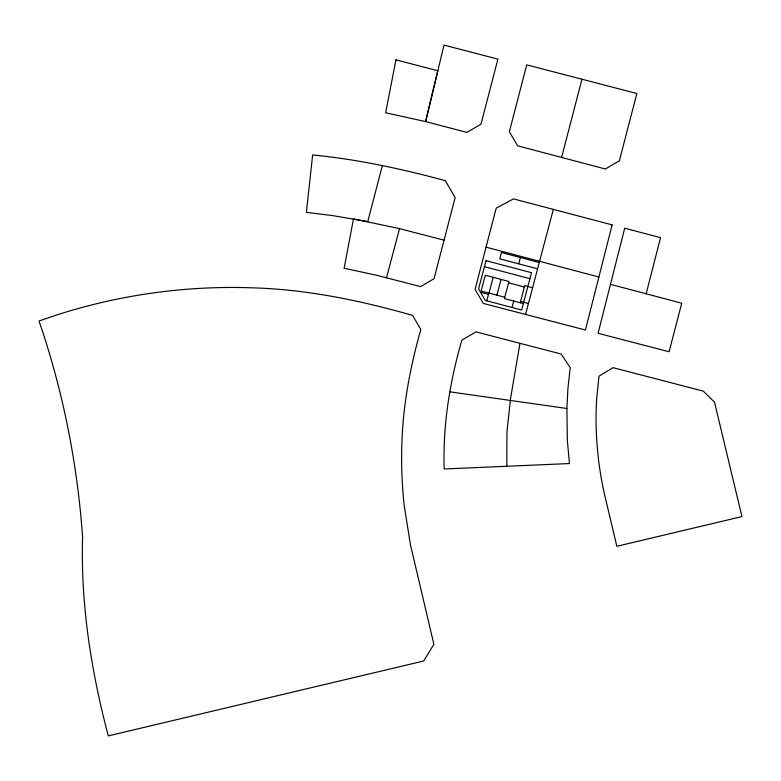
<?xml version="1.0" encoding="UTF-8"?>
<svg xmlns="http://www.w3.org/2000/svg" width="781" height="781" viewBox="0 0 781 781"><rect width="100%" height="100%" fill="white"/><g stroke="black" fill="none" stroke-linecap="round" stroke-linejoin="round"><path stroke-width="1.17" d="M566.889 408.492L567.348 440.425L569.466 463.543L444.184 468.99C442.739 425.401 449.768 381.919 461.864 340.125L475.961 331.866L561.119 354.018L570.218 367.558L567.933 388.294L566.889 408.492L449.797 391.818M519.961 343.318L510.696 397.627L506.947 431.415L506.81 466.257M610.469 284.343L598.08 333.302L669.112 351.762L681.735 303.204L610.469 284.343L624.722 228.218L660.531 237.658L646.151 293.783M382.348 165.592L367.763 221.589L332.179 215.527L306.377 212.364L312.644 154.95C357.561 159.324 401.785 168.881 445.297 180.655L455.147 197.554L434.041 278.7L420.608 286.627L377.223 275.41L344.118 268.234L353.481 218.885L399.53 228.638L386.488 277.792M561.607 157.43L581.962 79.223L636.857 93.505L619.372 160.798L605.353 169.008L517.578 145.793L509.358 131.696L526.745 64.862L581.962 79.223M486.788 300.822L488.486 294.378L480.54 292.27M489.004 293.09L493.172 277.323M496.892 295.169L501.06 279.403M518.682 263.822L520.351 257.515M512.014 307.489L513.713 301.046M520.185 302.755L524.705 285.661L532.593 287.75M525.535 314.421L553.329 209.396M398.886 228.472L444.057 240.187M486.065 247.167L598.89 277.011M539.271 262.523L501.431 252.517L499.762 258.823L537.601 268.83M484.454 266.663L529.928 278.69M508.587 282.82L524.354 286.988M504.77 297.258L481.125 291.001L485.294 275.234L508.939 281.492L504.419 298.586L523.338 303.594M520.537 301.427L528.425 303.516M82.591 536.996C80.57 604.182 91.172 671.094 108.295 735.897L423.644 661.009L433.885 644.345L410.396 544.572L404.265 505.912A433.904 433.904 0 0 1 401.981 440.816C403.328 403.045 410.581 365.762 420.832 329.455L412.583 315.397C359.797 300.295 305.547 289.146 250.506 287.769A586.082 586.082 0 0 0 211.397 287.838C169.018 289.38 126.825 295.648 85.822 306.464A547.784 547.784 0 0 0 57.638 314.684L39.05 320.981L43.424 334.122A847.668 847.668 0 0 1 60.352 393.907C71.793 440.865 79.164 488.789 82.591 536.996M596.577 399.784L596.147 411.519A324.828 324.828 0 0 0 597.231 446.712L598.373 458.388A347.789 347.789 0 0 0 604.24 493.133L616.834 546.3L741.95 516.583L714.517 402.225L703.3 391.135L613.046 367.656L599.017 376.169L596.577 399.784M395.947 59.844L385.638 112.776L425.625 121.592L466.921 132.379L480.979 124.169L497.907 59.122L443.989 45.103L425.625 121.592L437.829 70.739L395.947 59.844M612.138 224.889L585.418 330.012L483.332 303.458L475.073 289.4L496.208 208.117L513.498 198.891L612.138 224.889M486.036 260.678L478.577 288.921L485.333 300.441L521.63 310.037L531.51 272.706L486.036 260.678"/></g></svg>
